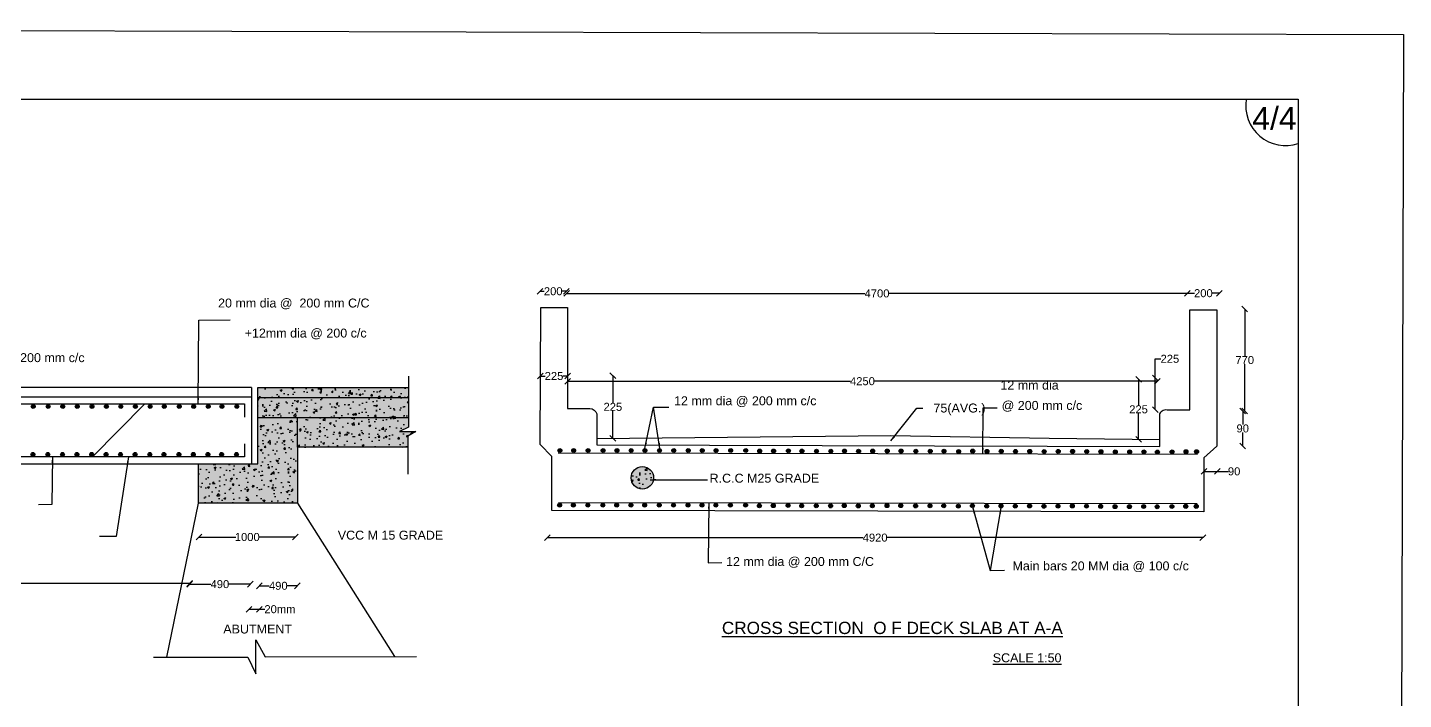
# Model space of a CAD drawing. Header units: metres. Extents: x 5051 to 110682, y -48949 to 23709.
# Drawn here: x 50486 to 110682, y -5702 to 23709 of the extents above; entities that cross this region are included whole.
import ezdxf

# ---------------------------------------------------------------- set-up
doc = ezdxf.new("R2010")
doc.units = ezdxf.units.M
doc.header["$MEASUREMENT"] = 0
doc.layers.add('DRAWING', color=7, linetype='Continuous')
doc.layers.add('TEXT', color=255, linetype='Continuous')
doc.styles.get("Standard").update_dxf_attribs({"font": 'arial.ttf'})
doc.dimstyles.get("Standard").update_dxf_attribs({"dimtxt": 350, "dimasz": 250, "dimexe": 0.18, "dimexo": 0.0625, "dimgap": 0.09, "dimtad": 0, "dimtih": 1, "dimtoh": 1, "dimdec": 0, "dimzin": 0, "dimdsep": 46, "dimtxsty": 'Standard', "dimblk": 'OBLIQUE', "dimcen": 0, "dimse1": 1, "dimse2": 1, "dimadec": 0, "dimazin": 0, "dimtfac": 1, "dimtdec": 0, "dimtofl": 0, "dimtmove": 0, "dimatfit": 3, "dimfxl": 1, "dimtolj": 1, "dimtzin": 0, "dimarcsym": 0})
picture_1 = doc.add_image_def('image1.jpg', size_in_pixel=(4814, 3304))
pattern_1 = [(50, (0, 0), (860.712, -75.3026), [90, -990]), (355, (0, 0), (-166.502, 902.631), [72, -792]), (100.4514, (71.7, -6.3), (694.211, 827.3275), [76.488, -841.371]), (46.1842, (0, 240), (1280.689, -198.623), [135, -1485]), (96.6356, (106.7, 223.4), (1121.595, 1168.941), [114.732, -1262.056]), (351.1842, (0, 240), (1121.594, 1168.942), [108, -1188]), (21, (120, 180), (716.2885, -483.1427), [90, -990]), (326, (120, 180), (291.978, 870.18), [72, -792]), (71.4514, (179.7, 139.7), (1008.267, 387.037), [76.488, -841.371]), (37.5, (0, 0), (14.5918, 399.4726), [0, -782.4, 0, -804, 0, -795]), (7.5, (0, 0), (315.6834, 473.294), [0, -458.4, 0, -764.4, 0, -303]), (327.5, (-267.6, 0), (640.5869, -27.0658), [0, -300, 0, -936, 0, -1242]), (317.5, (-387.6, 0), (699.8234, 120.126), [0, -390, 0, -621.6, 0, -882])]

# ---------------------------------------------------------------- blocks, each defined once
blk = doc.blocks.new('_Oblique')
at = {"color": 0, "linetype": 'ByBlock', "lineweight": -2}
blk.add_line((-0.5, -0.5), (0.5, 0.5), dxfattribs=at)
blk = doc.blocks.new('*D8')
at = {"layer": 'Defpoints', "color": 0, "transparency": 16777216}
for p in [(16981, -740), (57577, -626), (57577, -740)]:
    blk.add_point(p, dxfattribs=at)
at = {"layer": 'DRAWING', "color": 0, "lineweight": -2, "transparency": 16777216}
for p, q in [((16981, -626), (36489, -626)), ((57577, -626), (38069, -626))]:
    blk.add_line(p, q, dxfattribs=at)
at = {"layer": 'DRAWING', "color": 0, "lineweight": -2, "transparency": 16777216, "xscale": 250, "yscale": 250, "zscale": 250, "rotation": 180}
blk.add_blockref('_Oblique', (16981, -626), dxfattribs=at)
at = {"layer": 'DRAWING', "color": 0, "lineweight": -2, "transparency": 16777216, "xscale": 250, "yscale": 250, "zscale": 250}
blk.add_blockref('_Oblique', (57577, -626), dxfattribs=at)
at = {"layer": 'DRAWING', "color": 0, "transparency": 16777216, "insert": (37279, -626), "char_height": 350, "attachment_point": 5}
blk.add_mtext('\\A1;s=8500', dxfattribs=at)
blk = doc.blocks.new('*D9')
at = {"layer": 'Defpoints', "color": 0, "transparency": 16777216}
for p in [(57577, -626), (60228, -626), (60228, -655)]:
    blk.add_point(p, dxfattribs=at)
at = {"layer": 'DRAWING', "color": 0, "lineweight": -2, "transparency": 16777216}
for p, q in [((57577, -655), (58509, -655)), ((60228, -655), (59296, -655))]:
    blk.add_line(p, q, dxfattribs=at)
at = {"layer": 'DRAWING', "color": 0, "lineweight": -2, "transparency": 16777216, "xscale": 250, "yscale": 250, "zscale": 250, "rotation": 180}
blk.add_blockref('_Oblique', (57577, -655), dxfattribs=at)
at = {"layer": 'DRAWING', "color": 0, "lineweight": -2, "transparency": 16777216, "xscale": 250, "yscale": 250, "zscale": 250}
blk.add_blockref('_Oblique', (60228, -655), dxfattribs=at)
at = {"layer": 'DRAWING', "color": 0, "transparency": 16777216, "insert": (58903, -655), "char_height": 350, "attachment_point": 5}
blk.add_mtext('\\A1;490', dxfattribs=at)
blk = doc.blocks.new('*D10')
at = {"layer": 'Defpoints', "color": 0, "transparency": 16777216}
for p in [(60181, -702), (60622, -702), (60622, -1752)]:
    blk.add_point(p, dxfattribs=at)
at = {"layer": 'DRAWING', "color": 0, "lineweight": -2, "transparency": 16777216}
for p, q in [((60181, -1752), (60622, -1752)), ((60622, -1752), (60872, -1752))]:
    blk.add_line(p, q, dxfattribs=at)
at = {"layer": 'DRAWING', "color": 0, "lineweight": -2, "transparency": 16777216, "xscale": 250, "yscale": 250, "zscale": 250, "rotation": 180}
blk.add_blockref('_Oblique', (60181, -1752), dxfattribs=at)
at = {"layer": 'DRAWING', "color": 0, "lineweight": -2, "transparency": 16777216, "xscale": 250, "yscale": 250, "zscale": 250}
blk.add_blockref('_Oblique', (60622, -1752), dxfattribs=at)
at = {"layer": 'DRAWING', "color": 0, "transparency": 16777216, "insert": (61528, -1752), "char_height": 350, "attachment_point": 5}
blk.add_mtext('\\A1;20mm', dxfattribs=at)
blk = doc.blocks.new('*D11')
at = {"layer": 'Defpoints', "color": 0, "transparency": 16777216}
for p in [(60622, -702), (62292, -702), (62292, -728)]:
    blk.add_point(p, dxfattribs=at)
at = {"layer": 'DRAWING', "color": 0, "lineweight": -2, "transparency": 16777216}
for p, q in [((60622, -728), (61064, -728)), ((62292, -728), (61850, -728))]:
    blk.add_line(p, q, dxfattribs=at)
at = {"layer": 'DRAWING', "color": 0, "lineweight": -2, "transparency": 16777216, "xscale": 250, "yscale": 250, "zscale": 250, "rotation": 180}
blk.add_blockref('_Oblique', (60622, -728), dxfattribs=at)
at = {"layer": 'DRAWING', "color": 0, "lineweight": -2, "transparency": 16777216, "xscale": 250, "yscale": 250, "zscale": 250}
blk.add_blockref('_Oblique', (62292, -728), dxfattribs=at)
at = {"layer": 'DRAWING', "color": 0, "transparency": 16777216, "insert": (61457, -728), "char_height": 350, "attachment_point": 5}
blk.add_mtext('\\A1;490', dxfattribs=at)
blk = doc.blocks.new('*D12')
at = {"layer": 'Defpoints', "color": 0, "transparency": 16777216}
for p in [(57991, 1440), (62208, 1440), (62208, 1407)]:
    blk.add_point(p, dxfattribs=at)
at = {"layer": 'DRAWING', "color": 0, "lineweight": -2, "transparency": 16777216}
for p, q in [((57991, 1407), (59594, 1407)), ((62208, 1407), (60605, 1407))]:
    blk.add_line(p, q, dxfattribs=at)
at = {"layer": 'DRAWING', "color": 0, "lineweight": -2, "transparency": 16777216, "xscale": 250, "yscale": 250, "zscale": 250, "rotation": 180}
blk.add_blockref('_Oblique', (57991, 1407), dxfattribs=at)
at = {"layer": 'DRAWING', "color": 0, "lineweight": -2, "transparency": 16777216, "xscale": 250, "yscale": 250, "zscale": 250}
blk.add_blockref('_Oblique', (62208, 1407), dxfattribs=at)
at = {"layer": 'DRAWING', "color": 0, "transparency": 16777216, "insert": (60099, 1407), "char_height": 350, "attachment_point": 5}
blk.add_mtext('\\A1;1000', dxfattribs=at)
blk = doc.blocks.new('*D13')
at = {"layer": 'Defpoints', "color": 0, "transparency": 16777216}
for p in [(72910, 12164), (74057, 12164), (74057, 12164)]:
    blk.add_point(p, dxfattribs=at)
at = {"layer": 'DRAWING', "color": 0, "lineweight": -2, "transparency": 16777216}
for p, q in [((72910, 12164), (73095, 12164)), ((74057, 12164), (73873, 12164))]:
    blk.add_line(p, q, dxfattribs=at)
at = {"layer": 'DRAWING', "color": 0, "lineweight": -2, "transparency": 16777216, "xscale": 250, "yscale": 250, "zscale": 250, "rotation": 180}
blk.add_blockref('_Oblique', (72910, 12164), dxfattribs=at)
at = {"layer": 'DRAWING', "color": 0, "lineweight": -2, "transparency": 16777216, "xscale": 250, "yscale": 250, "zscale": 250}
blk.add_blockref('_Oblique', (74057, 12164), dxfattribs=at)
at = {"layer": 'DRAWING', "color": 0, "transparency": 16777216, "insert": (73484, 12164), "char_height": 350, "attachment_point": 5}
blk.add_mtext('\\A1;200', dxfattribs=at)
blk = doc.blocks.new('*D14')
at = {"layer": 'Defpoints', "color": 0, "transparency": 16777216}
for p in [(74078, 12164), (101225, 12164), (101225, 12069)]:
    blk.add_point(p, dxfattribs=at)
at = {"layer": 'DRAWING', "color": 0, "lineweight": -2, "transparency": 16777216}
for p, q in [((74078, 12069), (87122, 12069)), ((101225, 12069), (88181, 12069))]:
    blk.add_line(p, q, dxfattribs=at)
at = {"layer": 'DRAWING', "color": 0, "lineweight": -2, "transparency": 16777216, "xscale": 250, "yscale": 250, "zscale": 250, "rotation": 180}
blk.add_blockref('_Oblique', (74078, 12069), dxfattribs=at)
at = {"layer": 'DRAWING', "color": 0, "lineweight": -2, "transparency": 16777216, "xscale": 250, "yscale": 250, "zscale": 250}
blk.add_blockref('_Oblique', (101225, 12069), dxfattribs=at)
at = {"layer": 'DRAWING', "color": 0, "transparency": 16777216, "insert": (87651, 12069), "char_height": 350, "attachment_point": 5}
blk.add_mtext('\\A1;4700', dxfattribs=at)
blk = doc.blocks.new('*D15')
at = {"layer": 'Defpoints', "color": 0, "transparency": 16777216}
for p in [(101225, 12069), (102632, 12079), (102632, 12069)]:
    blk.add_point(p, dxfattribs=at)
at = {"layer": 'DRAWING', "color": 0, "lineweight": -2, "transparency": 16777216}
for p, q in [((101225, 12079), (101539, 12079)), ((102632, 12079), (102317, 12079))]:
    blk.add_line(p, q, dxfattribs=at)
at = {"layer": 'DRAWING', "color": 0, "lineweight": -2, "transparency": 16777216, "xscale": 250, "yscale": 250, "zscale": 250, "rotation": 180}
blk.add_blockref('_Oblique', (101225, 12079), dxfattribs=at)
at = {"layer": 'DRAWING', "color": 0, "lineweight": -2, "transparency": 16777216, "xscale": 250, "yscale": 250, "zscale": 250}
blk.add_blockref('_Oblique', (102632, 12079), dxfattribs=at)
at = {"layer": 'DRAWING', "color": 0, "transparency": 16777216, "insert": (101928, 12079), "char_height": 350, "attachment_point": 5}
blk.add_mtext('\\A1;200', dxfattribs=at)
blk = doc.blocks.new('*D16')
at = {"layer": 'Defpoints', "color": 0, "transparency": 16777216}
for p in [(103896, 11383), (103737, 6923), (103896, 6923)]:
    blk.add_point(p, dxfattribs=at)
at = {"layer": 'DRAWING', "color": 0, "lineweight": -2, "transparency": 16777216}
for p, q in [((103737, 11383), (103737, 9332)), ((103737, 6923), (103737, 8974))]:
    blk.add_line(p, q, dxfattribs=at)
at = {"layer": 'DRAWING', "color": 0, "lineweight": -2, "transparency": 16777216, "xscale": 250, "yscale": 250, "zscale": 250}
for p, rotation in [((103737, 11383), 90), ((103737, 6923), 270)]:
    blk.add_blockref('_Oblique', p, dxfattribs=dict(at, rotation=rotation))
at = {"layer": 'DRAWING', "color": 0, "transparency": 16777216, "insert": (103737, 9153), "char_height": 350, "attachment_point": 5}
blk.add_mtext('\\A1;770', dxfattribs=at)
blk = doc.blocks.new('*D17')
at = {"layer": 'Defpoints', "color": 0, "transparency": 16777216}
for p in [(103737, 6923), (103650, 5397), (103737, 5397)]:
    blk.add_point(p, dxfattribs=at)
at = {"layer": 'DRAWING', "color": 0, "lineweight": -2, "transparency": 16777216}
for p, q in [((103650, 6923), (103650, 6338)), ((103650, 5397), (103650, 5981))]:
    blk.add_line(p, q, dxfattribs=at)
at = {"layer": 'DRAWING', "color": 0, "lineweight": -2, "transparency": 16777216, "xscale": 250, "yscale": 250, "zscale": 250}
for p, rotation in [((103650, 6923), 90), ((103650, 5397), 270)]:
    blk.add_blockref('_Oblique', p, dxfattribs=dict(at, rotation=rotation))
at = {"layer": 'DRAWING', "color": 0, "transparency": 16777216, "insert": (103650, 6160), "char_height": 350, "attachment_point": 5}
blk.add_mtext('\\A1;90', dxfattribs=at)
blk = doc.blocks.new('*D18')
at = {"layer": 'Defpoints', "color": 0, "transparency": 16777216}
for p in [(101953, 4383), (102534, 4383), (102534, 4281)]:
    blk.add_point(p, dxfattribs=at)
at = {"layer": 'DRAWING', "color": 0, "lineweight": -2, "transparency": 16777216}
for p, q in [((101953, 4281), (102534, 4281)), ((102534, 4281), (103023, 4281))]:
    blk.add_line(p, q, dxfattribs=at)
at = {"layer": 'DRAWING', "color": 0, "lineweight": -2, "transparency": 16777216, "xscale": 250, "yscale": 250, "zscale": 250, "rotation": 180}
blk.add_blockref('_Oblique', (101953, 4281), dxfattribs=at)
at = {"layer": 'DRAWING', "color": 0, "lineweight": -2, "transparency": 16777216, "xscale": 250, "yscale": 250, "zscale": 250}
blk.add_blockref('_Oblique', (102534, 4281), dxfattribs=at)
at = {"layer": 'DRAWING', "color": 0, "transparency": 16777216, "insert": (103273, 4281), "char_height": 350, "attachment_point": 5}
blk.add_mtext('\\A1;90', dxfattribs=at)
blk = doc.blocks.new('*D19')
at = {"layer": 'Defpoints', "color": 0, "transparency": 16777216}
for p in [(99062, 8309), (99092, 8309), (99062, 5684)]:
    blk.add_point(p, dxfattribs=at)
at = {"layer": 'DRAWING', "color": 0, "lineweight": -2, "transparency": 16777216}
for p, q in [((99092, 8309), (99092, 7175)), ((99092, 5684), (99092, 6818))]:
    blk.add_line(p, q, dxfattribs=at)
at = {"layer": 'DRAWING', "color": 0, "lineweight": -2, "transparency": 16777216, "xscale": 250, "yscale": 250, "zscale": 250}
for p, rotation in [((99092, 8309), 90), ((99092, 5684), 270)]:
    blk.add_blockref('_Oblique', p, dxfattribs=dict(at, rotation=rotation))
at = {"layer": 'DRAWING', "color": 0, "transparency": 16777216, "insert": (99092, 6997), "char_height": 350, "attachment_point": 5}
blk.add_mtext('\\A1;225', dxfattribs=at)
blk = doc.blocks.new('*D20')
at = {"layer": 'Defpoints', "color": 0, "transparency": 16777216}
for p in [(99822, 8372), (100269, 8372), (100269, 6984)]:
    blk.add_point(p, dxfattribs=at)
at = {"layer": 'DRAWING', "color": 0, "lineweight": -2, "transparency": 16777216}
for p, q in [((99822, 8372), (99822, 9208)), ((99822, 9208), (100072, 9208)), ((99822, 6984), (99822, 8372))]:
    blk.add_line(p, q, dxfattribs=at)
at = {"layer": 'DRAWING', "color": 0, "lineweight": -2, "transparency": 16777216, "xscale": 250, "yscale": 250, "zscale": 250}
for p, rotation in [((99822, 8372), 90), ((99822, 6984), 270)]:
    blk.add_blockref('_Oblique', p, dxfattribs=dict(at, rotation=rotation))
at = {"layer": 'DRAWING', "color": 0, "transparency": 16777216, "insert": (100463, 9208), "char_height": 350, "attachment_point": 5}
blk.add_mtext('\\A1;225', dxfattribs=at)
blk = doc.blocks.new('*D21')
at = {"layer": 'Defpoints', "color": 0, "transparency": 16777216}
for p in [(76093, 8477), (76306, 8477), (76306, 5732)]:
    blk.add_point(p, dxfattribs=at)
at = {"layer": 'DRAWING', "color": 0, "lineweight": -2, "transparency": 16777216}
for p, q in [((76093, 8477), (76093, 7283)), ((76093, 5732), (76093, 6926))]:
    blk.add_line(p, q, dxfattribs=at)
at = {"layer": 'DRAWING', "color": 0, "lineweight": -2, "transparency": 16777216, "xscale": 250, "yscale": 250, "zscale": 250}
for p, rotation in [((76093, 8477), 90), ((76093, 5732), 270)]:
    blk.add_blockref('_Oblique', p, dxfattribs=dict(at, rotation=rotation))
at = {"layer": 'DRAWING', "color": 0, "transparency": 16777216, "insert": (76093, 7105), "char_height": 350, "attachment_point": 5}
blk.add_mtext('\\A1;225', dxfattribs=at)
blk = doc.blocks.new('*D22')
at = {"layer": 'Defpoints', "color": 0, "transparency": 16777216}
for p in [(72926, 8455), (72926, 8455), (74113, 8477)]:
    blk.add_point(p, dxfattribs=at)
at = {"layer": 'DRAWING', "color": 0, "lineweight": -2, "transparency": 16777216}
for p, q in [((72926, 8455), (73129, 8455)), ((74113, 8455), (73911, 8455))]:
    blk.add_line(p, q, dxfattribs=at)
at = {"layer": 'DRAWING', "color": 0, "lineweight": -2, "transparency": 16777216, "xscale": 250, "yscale": 250, "zscale": 250, "rotation": 180}
blk.add_blockref('_Oblique', (72926, 8455), dxfattribs=at)
at = {"layer": 'DRAWING', "color": 0, "lineweight": -2, "transparency": 16777216, "xscale": 250, "yscale": 250, "zscale": 250}
blk.add_blockref('_Oblique', (74113, 8455), dxfattribs=at)
at = {"layer": 'DRAWING', "color": 0, "transparency": 16777216, "insert": (73520, 8455), "char_height": 350, "attachment_point": 5}
blk.add_mtext('\\A1;225', dxfattribs=at)
blk = doc.blocks.new('*D23')
at = {"layer": 'Defpoints', "color": 0, "transparency": 16777216}
for p in [(74113, 8455), (99913, 8282), (99913, 8227)]:
    blk.add_point(p, dxfattribs=at)
at = {"layer": 'DRAWING', "color": 0, "lineweight": -2, "transparency": 16777216}
for p, q in [((74113, 8227), (86484, 8227)), ((99913, 8227), (87542, 8227))]:
    blk.add_line(p, q, dxfattribs=at)
at = {"layer": 'DRAWING', "color": 0, "lineweight": -2, "transparency": 16777216, "xscale": 250, "yscale": 250, "zscale": 250, "rotation": 180}
blk.add_blockref('_Oblique', (74113, 8227), dxfattribs=at)
at = {"layer": 'DRAWING', "color": 0, "lineweight": -2, "transparency": 16777216, "xscale": 250, "yscale": 250, "zscale": 250}
blk.add_blockref('_Oblique', (99913, 8227), dxfattribs=at)
at = {"layer": 'DRAWING', "color": 0, "transparency": 16777216, "insert": (87013, 8227), "char_height": 350, "attachment_point": 5}
blk.add_mtext('\\A1;4250', dxfattribs=at)
blk = doc.blocks.new('*D24')
at = {"layer": 'Defpoints', "color": 0, "transparency": 16777216}
for p in [(73231, 1381), (73231, 1312), (101905, 1312)]:
    blk.add_point(p, dxfattribs=at)
at = {"layer": 'DRAWING', "color": 0, "lineweight": -2, "transparency": 16777216}
for p, q in [((73231, 1381), (87039, 1381)), ((101905, 1381), (88097, 1381))]:
    blk.add_line(p, q, dxfattribs=at)
at = {"layer": 'DRAWING', "color": 0, "lineweight": -2, "transparency": 16777216, "xscale": 250, "yscale": 250, "zscale": 250, "rotation": 180}
blk.add_blockref('_Oblique', (73231, 1381), dxfattribs=at)
at = {"layer": 'DRAWING', "color": 0, "lineweight": -2, "transparency": 16777216, "xscale": 250, "yscale": 250, "zscale": 250}
blk.add_blockref('_Oblique', (101905, 1381), dxfattribs=at)
at = {"layer": 'DRAWING', "color": 0, "transparency": 16777216, "insert": (87568, 1381), "char_height": 350, "attachment_point": 5}
blk.add_mtext('\\A1;4920', dxfattribs=at)

msp = doc.modelspace()

# ---------------------------------------------------------------- hatches: boundary and pattern name
at = {"layer": 'DRAWING'}
h = msp.add_hatch(dxfattribs=at)
h.set_pattern_fill('AR-CONC', scale=120, style=0)
h.set_pattern_definition(pattern_1)
h.paths.add_polyline_path([(67151.2, 7506), (60561.3, 7506), (60561.3, 6646.8), (67151.2, 6646.8)])
h.paths.add_polyline_path([(67151.2, 7959.9), (60561.3, 7959.9), (60561.3, 7506), (67151.2, 7506)])
h.paths.add_polyline_path([(67151.2, 6216.9), (67151.2, 6646.8), (62292.5, 6646.8), (62292.5, 5340.5), (67126.6, 5340.5), (67126.6, 5828.1), (67480.6, 6027.9), (66764.4, 6022.5)])
h.paths.add_polyline_path([(62292.5, 6646.8), (60561.3, 6646.8), (60561.3, 4610.4), (57970.5, 4610.4), (57970.5, 2895.9), (62292.5, 2895.9), (62292.5, 5340.5)])
h = msp.add_hatch(color=7, dxfattribs=at)
edge = h.paths.add_edge_path()
edge.add_arc((50735, 7123), 85.8, 0, 360)
h = msp.add_hatch(color=7, dxfattribs=at)
edge = h.paths.add_edge_path()
edge.add_arc((51389.1, 7123), 85.8, 0, 360)
h = msp.add_hatch(color=7, dxfattribs=at)
edge = h.paths.add_edge_path()
edge.add_arc((52029.2, 7123), 85.8, 0, 360)
h = msp.add_hatch(color=7, dxfattribs=at)
edge = h.paths.add_edge_path()
edge.add_arc((52661.9, 7123), 85.8, 0, 360)
h = msp.add_hatch(color=7, dxfattribs=at)
edge = h.paths.add_edge_path()
edge.add_arc((53306.9, 7123), 85.8, 0, 360)
h = msp.add_hatch(color=7, dxfattribs=at)
edge = h.paths.add_edge_path()
edge.add_arc((53937.7, 7123), 85.8, 0, 360)
h = msp.add_hatch(color=7, dxfattribs=at)
edge = h.paths.add_edge_path()
edge.add_arc((54567.3, 7123), 85.8, 0, 360)
h = msp.add_hatch(color=7, dxfattribs=at)
edge = h.paths.add_edge_path()
edge.add_arc((55205.4, 7123), 85.8, 0, 360)
h = msp.add_hatch(color=7, dxfattribs=at)
edge = h.paths.add_edge_path()
edge.add_arc((55851, 7123), 85.8, 0, 360)
h = msp.add_hatch(color=7, dxfattribs=at)
edge = h.paths.add_edge_path()
edge.add_arc((56467.2, 7123), 85.8, 0, 360)
h = msp.add_hatch(color=7, dxfattribs=at)
edge = h.paths.add_edge_path()
edge.add_arc((57123.6, 7123), 85.8, 0, 360)
h = msp.add_hatch(color=7, dxfattribs=at)
edge = h.paths.add_edge_path()
edge.add_arc((57754.5, 7123), 85.8, 0, 360)
h = msp.add_hatch(color=7, dxfattribs=at)
edge = h.paths.add_edge_path()
edge.add_arc((58390.2, 7123), 85.8, 0, 360)
h = msp.add_hatch(color=7, dxfattribs=at)
edge = h.paths.add_edge_path()
edge.add_arc((58991.3, 7123), 85.8, 0, 360)
h = msp.add_hatch(color=7, dxfattribs=at)
edge = h.paths.add_edge_path()
edge.add_arc((59642.4, 7123), 85.8, 0, 360)
h = msp.add_hatch(color=7, dxfattribs=at)
edge = h.paths.add_edge_path()
edge.add_arc((50720.6, 5022.8), 85.8, 0, 360)
h = msp.add_hatch(color=7, dxfattribs=at)
edge = h.paths.add_edge_path()
edge.add_arc((51374.7, 5022.8), 85.8, 0, 360)
h = msp.add_hatch(color=7, dxfattribs=at)
edge = h.paths.add_edge_path()
edge.add_arc((52014.8, 5022.8), 85.8, 0, 360)
h = msp.add_hatch(color=7, dxfattribs=at)
edge = h.paths.add_edge_path()
edge.add_arc((52647.5, 5022.8), 85.8, 0, 360)
h = msp.add_hatch(color=7, dxfattribs=at)
edge = h.paths.add_edge_path()
edge.add_arc((53292.4, 5022.8), 85.8, 0, 360)
h = msp.add_hatch(color=7, dxfattribs=at)
edge = h.paths.add_edge_path()
edge.add_arc((53923.3, 5022.8), 85.8, 0, 360)
h = msp.add_hatch(color=7, dxfattribs=at)
edge = h.paths.add_edge_path()
edge.add_arc((54552.9, 5022.8), 85.8, 0, 360)
h = msp.add_hatch(color=7, dxfattribs=at)
edge = h.paths.add_edge_path()
edge.add_arc((55191, 5022.8), 85.8, 0, 360)
h = msp.add_hatch(color=7, dxfattribs=at)
edge = h.paths.add_edge_path()
edge.add_arc((55836.6, 5022.8), 85.8, 0, 360)
h = msp.add_hatch(color=7, dxfattribs=at)
edge = h.paths.add_edge_path()
edge.add_arc((56452.8, 5022.8), 85.8, 0, 360)
h = msp.add_hatch(color=7, dxfattribs=at)
edge = h.paths.add_edge_path()
edge.add_arc((57109.2, 5022.8), 85.8, 0, 360)
h = msp.add_hatch(color=7, dxfattribs=at)
edge = h.paths.add_edge_path()
edge.add_arc((57740.1, 5022.8), 85.8, 0, 360)
h = msp.add_hatch(color=7, dxfattribs=at)
edge = h.paths.add_edge_path()
edge.add_arc((58375.8, 5022.8), 85.8, 0, 360)
h = msp.add_hatch(color=7, dxfattribs=at)
edge = h.paths.add_edge_path()
edge.add_arc((58976.9, 5022.8), 85.8, 0, 360)
h = msp.add_hatch(color=7, dxfattribs=at)
edge = h.paths.add_edge_path()
edge.add_arc((59627.9, 5022.8), 85.8, 0, 360)
h = msp.add_hatch(color=7, dxfattribs=at)
edge = h.paths.add_edge_path()
edge.add_arc((73775.9, 5196.2), 85.8, 0, 360)
h = msp.add_hatch(color=7, dxfattribs=at)
edge = h.paths.add_edge_path()
edge.add_arc((74377.7, 5196.2), 85.8, 0, 360)
h = msp.add_hatch(color=256, dxfattribs=at)
edge = h.paths.add_edge_path()
edge.add_arc((75010.7, 5196.2), 85.8, 0, 360)
h = msp.add_hatch(color=256, dxfattribs=at)
edge = h.paths.add_edge_path()
edge.add_arc((75666.7, 5196.2), 85.8, 0, 360)
h = msp.add_hatch(color=256, dxfattribs=at)
edge = h.paths.add_edge_path()
edge.add_arc((76272.9, 5196.2), 85.8, 0, 360)
h = msp.add_hatch(color=256, dxfattribs=at)
edge = h.paths.add_edge_path()
edge.add_arc((76895.2, 5196.2), 85.8, 0, 360)
h = msp.add_hatch(color=256, dxfattribs=at)
edge = h.paths.add_edge_path()
edge.add_arc((77496, 5196.2), 85.8, 0, 360)
h = msp.add_hatch(color=256, dxfattribs=at)
edge = h.paths.add_edge_path()
edge.add_arc((78134.4, 5196.2), 85.8, 0, 360)
h = msp.add_hatch(color=256, dxfattribs=at)
edge = h.paths.add_edge_path()
edge.add_arc((78758.5, 5196.2), 85.8, 0, 360)
h = msp.add_hatch(color=256, dxfattribs=at)
edge = h.paths.add_edge_path()
edge.add_arc((79391.5, 5196.2), 85.8, 0, 360)
h = msp.add_hatch(color=256, dxfattribs=at)
edge = h.paths.add_edge_path()
edge.add_arc((80003.1, 5196.2), 85.8, 0, 360)
h = msp.add_hatch(color=256, dxfattribs=at)
edge = h.paths.add_edge_path()
edge.add_arc((80609.2, 5196.2), 85.8, 0, 360)
h = msp.add_hatch(color=256, dxfattribs=at)
edge = h.paths.add_edge_path()
edge.add_arc((81247.6, 5196.2), 85.8, 0, 360)
h = msp.add_hatch(color=256, dxfattribs=at)
edge = h.paths.add_edge_path()
edge.add_arc((81909.5, 5196.2), 85.8, 0, 360)
h = msp.add_hatch(color=256, dxfattribs=at)
edge = h.paths.add_edge_path()
edge.add_arc((82514.7, 5170.3), 85.8, 0, 360)
h = msp.add_hatch(color=256, dxfattribs=at)
edge = h.paths.add_edge_path()
edge.add_arc((83123.5, 5174), 85.8, 0, 360)
h = msp.add_hatch(color=256, dxfattribs=at)
edge = h.paths.add_edge_path()
edge.add_arc((83773.1, 5181.4), 85.8, 0, 360)
h = msp.add_hatch(color=256, dxfattribs=at)
edge = h.paths.add_edge_path()
edge.add_arc((84364.3, 5170), 85.8, 0, 360)
h = msp.add_hatch(color=256, dxfattribs=at)
edge = h.paths.add_edge_path()
edge.add_arc((85002.8, 5166.3), 85.8, 0, 360)
h = msp.add_hatch(color=256, dxfattribs=at)
edge = h.paths.add_edge_path()
edge.add_arc((85630.8, 5166.2), 85.8, 0, 360)
h = msp.add_hatch(color=256, dxfattribs=at)
edge = h.paths.add_edge_path()
edge.add_arc((86228.5, 5173.6), 85.8, 0, 360)
h = msp.add_hatch(color=256, dxfattribs=at)
edge = h.paths.add_edge_path()
edge.add_arc((86842.1, 5162.7), 85.8, 0, 360)
h = msp.add_hatch(color=256, dxfattribs=at)
edge = h.paths.add_edge_path()
edge.add_arc((87458.3, 5170.1), 85.8, 0, 360)
h = msp.add_hatch(color=256, dxfattribs=at)
edge = h.paths.add_edge_path()
edge.add_arc((88097.1, 5174.1), 85.8, 0, 360)
h = msp.add_hatch(color=256, dxfattribs=at)
edge = h.paths.add_edge_path()
edge.add_arc((88702.2, 5174.1), 85.8, 0, 360)
h = msp.add_hatch(color=256, dxfattribs=at)
edge = h.paths.add_edge_path()
edge.add_arc((89348.7, 5162.9), 85.8, 0, 360)
h = msp.add_hatch(color=256, dxfattribs=at)
edge = h.paths.add_edge_path()
edge.add_arc((89979.8, 5166.6), 85.8, 0, 360)
h = msp.add_hatch(color=256, dxfattribs=at)
edge = h.paths.add_edge_path()
edge.add_arc((90582.3, 5166.7), 85.8, 0, 360)
h = msp.add_hatch(color=256, dxfattribs=at)
edge = h.paths.add_edge_path()
edge.add_arc((91220.7, 5151.8), 85.8, 0, 360)
h = msp.add_hatch(color=256, dxfattribs=at)
edge = h.paths.add_edge_path()
edge.add_arc((91837, 5170.4), 85.8, 0, 360)
h = msp.add_hatch(color=256, dxfattribs=at)
edge = h.paths.add_edge_path()
edge.add_arc((92461.8, 5155.7), 85.8, 0, 360)
h = msp.add_hatch(color=256, dxfattribs=at)
edge = h.paths.add_edge_path()
edge.add_arc((93085.4, 5163.1), 85.8, 0, 360)
h = msp.add_hatch(color=256, dxfattribs=at)
edge = h.paths.add_edge_path()
edge.add_arc((93709, 5155.7), 85.8, 0, 360)
h = msp.add_hatch(color=256, dxfattribs=at)
edge = h.paths.add_edge_path()
edge.add_arc((94334.3, 5159.3), 85.8, 0, 360)
h = msp.add_hatch(color=256, dxfattribs=at)
edge = h.paths.add_edge_path()
edge.add_arc((94961.7, 5148.2), 85.8, 0, 360)
h = msp.add_hatch(color=256, dxfattribs=at)
edge = h.paths.add_edge_path()
edge.add_arc((95577.9, 5155.6), 85.8, 0, 360)
h = msp.add_hatch(color=256, dxfattribs=at)
edge = h.paths.add_edge_path()
edge.add_arc((96206.1, 5159.4), 85.8, 0, 360)
h = msp.add_hatch(color=256, dxfattribs=at)
edge = h.paths.add_edge_path()
edge.add_arc((96826.1, 5151.9), 85.8, 0, 360)
h = msp.add_hatch(color=256, dxfattribs=at)
edge = h.paths.add_edge_path()
edge.add_arc((97447.4, 5143.2), 85.8, 0, 360)
h = msp.add_hatch(color=256, dxfattribs=at)
edge = h.paths.add_edge_path()
edge.add_arc((98075.2, 5132.7), 85.8, 0, 360)
h = msp.add_hatch(color=256, dxfattribs=at)
edge = h.paths.add_edge_path()
edge.add_arc((98703, 5132.7), 85.8, 0, 360)
h = msp.add_hatch(color=256, dxfattribs=at)
edge = h.paths.add_edge_path()
edge.add_arc((99325.5, 5138), 85.8, 0, 360)
h = msp.add_hatch(color=256, dxfattribs=at)
edge = h.paths.add_edge_path()
edge.add_arc((99918, 5127.7), 85.8, 0, 360)
h = msp.add_hatch(color=256, dxfattribs=at)
edge = h.paths.add_edge_path()
edge.add_arc((100561.5, 5138.2), 85.8, 0, 360)
h = msp.add_hatch(color=256, dxfattribs=at)
edge = h.paths.add_edge_path()
edge.add_arc((101168.3, 5143.4), 85.8, 0, 360)
h = msp.add_hatch(color=256, dxfattribs=at)
edge = h.paths.add_edge_path()
edge.add_arc((101628.7, 5143.4), 85.8, 0, 360)
h = msp.add_hatch(dxfattribs=at)
h.set_pattern_fill('AR-CONC', color=256, scale=120, style=0)
h.set_pattern_definition(pattern_1)
h.paths.add_polyline_path([(77877.4, 4002.8, 1), (76891.9, 4002.8, 1)])
h = msp.add_hatch(color=7, dxfattribs=at)
edge = h.paths.add_edge_path()
edge.add_arc((73764.6, 2802.6), 85.8, 0, 360)
h = msp.add_hatch(color=7, dxfattribs=at)
edge = h.paths.add_edge_path()
edge.add_arc((74366.4, 2802.6), 85.8, 0, 360)
h = msp.add_hatch(color=256, dxfattribs=at)
edge = h.paths.add_edge_path()
edge.add_arc((74999.4, 2802.6), 85.8, 0, 360)
h = msp.add_hatch(color=256, dxfattribs=at)
edge = h.paths.add_edge_path()
edge.add_arc((75655.4, 2802.6), 85.8, 0, 360)
h = msp.add_hatch(color=256, dxfattribs=at)
edge = h.paths.add_edge_path()
edge.add_arc((76261.6, 2802.6), 85.8, 0, 360)
h = msp.add_hatch(color=256, dxfattribs=at)
edge = h.paths.add_edge_path()
edge.add_arc((76883.9, 2802.6), 85.8, 0, 360)
h = msp.add_hatch(color=256, dxfattribs=at)
edge = h.paths.add_edge_path()
edge.add_arc((77484.7, 2802.6), 85.8, 0, 360)
h = msp.add_hatch(color=256, dxfattribs=at)
edge = h.paths.add_edge_path()
edge.add_arc((78123, 2802.6), 85.8, 0, 360)
h = msp.add_hatch(color=256, dxfattribs=at)
edge = h.paths.add_edge_path()
edge.add_arc((78747.2, 2802.6), 85.8, 0, 360)
h = msp.add_hatch(color=256, dxfattribs=at)
edge = h.paths.add_edge_path()
edge.add_arc((79380.2, 2802.6), 85.8, 0, 360)
h = msp.add_hatch(color=256, dxfattribs=at)
edge = h.paths.add_edge_path()
edge.add_arc((79991.7, 2802.6), 85.8, 0, 360)
h = msp.add_hatch(color=256, dxfattribs=at)
edge = h.paths.add_edge_path()
edge.add_arc((80597.9, 2802.6), 85.8, 0, 360)
h = msp.add_hatch(color=256, dxfattribs=at)
edge = h.paths.add_edge_path()
edge.add_arc((81236.3, 2802.6), 85.8, 0, 360)
h = msp.add_hatch(color=256, dxfattribs=at)
edge = h.paths.add_edge_path()
edge.add_arc((81898.2, 2802.6), 85.8, 0, 360)
h = msp.add_hatch(color=256, dxfattribs=at)
edge = h.paths.add_edge_path()
edge.add_arc((82503.4, 2776.6), 85.8, 0, 360)
h = msp.add_hatch(color=256, dxfattribs=at)
edge = h.paths.add_edge_path()
edge.add_arc((83112.2, 2780.4), 85.8, 0, 360)
h = msp.add_hatch(color=256, dxfattribs=at)
edge = h.paths.add_edge_path()
edge.add_arc((83761.8, 2787.8), 85.8, 0, 360)
h = msp.add_hatch(color=256, dxfattribs=at)
edge = h.paths.add_edge_path()
edge.add_arc((84353, 2776.4), 85.8, 0, 360)
h = msp.add_hatch(color=256, dxfattribs=at)
edge = h.paths.add_edge_path()
edge.add_arc((84991.4, 2772.7), 85.8, 0, 360)
h = msp.add_hatch(color=256, dxfattribs=at)
edge = h.paths.add_edge_path()
edge.add_arc((85619.5, 2772.6), 85.8, 0, 360)
h = msp.add_hatch(color=256, dxfattribs=at)
edge = h.paths.add_edge_path()
edge.add_arc((86217.2, 2780), 85.8, 0, 360)
h = msp.add_hatch(color=256, dxfattribs=at)
edge = h.paths.add_edge_path()
edge.add_arc((86830.8, 2769.1), 85.8, 0, 360)
h = msp.add_hatch(color=256, dxfattribs=at)
edge = h.paths.add_edge_path()
edge.add_arc((87447, 2776.5), 85.8, 0, 360)
h = msp.add_hatch(color=256, dxfattribs=at)
edge = h.paths.add_edge_path()
edge.add_arc((88085.8, 2780.5), 85.8, 0, 360)
h = msp.add_hatch(color=256, dxfattribs=at)
edge = h.paths.add_edge_path()
edge.add_arc((88690.9, 2780.5), 85.8, 0, 360)
h = msp.add_hatch(color=256, dxfattribs=at)
edge = h.paths.add_edge_path()
edge.add_arc((89337.4, 2769.3), 85.8, 0, 360)
h = msp.add_hatch(color=256, dxfattribs=at)
edge = h.paths.add_edge_path()
edge.add_arc((89968.5, 2773), 85.8, 0, 360)
h = msp.add_hatch(color=256, dxfattribs=at)
edge = h.paths.add_edge_path()
edge.add_arc((90570.9, 2773.1), 85.8, 0, 360)
h = msp.add_hatch(color=256, dxfattribs=at)
edge = h.paths.add_edge_path()
edge.add_arc((91209.4, 2758.2), 85.8, 0, 360)
h = msp.add_hatch(color=256, dxfattribs=at)
edge = h.paths.add_edge_path()
edge.add_arc((91825.6, 2776.8), 85.8, 0, 360)
h = msp.add_hatch(color=256, dxfattribs=at)
edge = h.paths.add_edge_path()
edge.add_arc((92450.5, 2762.1), 85.8, 0, 360)
h = msp.add_hatch(color=256, dxfattribs=at)
edge = h.paths.add_edge_path()
edge.add_arc((93074.1, 2769.5), 85.8, 0, 360)
h = msp.add_hatch(color=256, dxfattribs=at)
edge = h.paths.add_edge_path()
edge.add_arc((93697.7, 2762.1), 85.8, 0, 360)
h = msp.add_hatch(color=256, dxfattribs=at)
edge = h.paths.add_edge_path()
edge.add_arc((94323, 2765.7), 85.8, 0, 360)
h = msp.add_hatch(color=256, dxfattribs=at)
edge = h.paths.add_edge_path()
edge.add_arc((94950.3, 2754.6), 85.8, 0, 360)
h = msp.add_hatch(color=256, dxfattribs=at)
edge = h.paths.add_edge_path()
edge.add_arc((95566.5, 2762), 85.8, 0, 360)
h = msp.add_hatch(color=256, dxfattribs=at)
edge = h.paths.add_edge_path()
edge.add_arc((96194.8, 2765.7), 85.8, 0, 360)
h = msp.add_hatch(color=256, dxfattribs=at)
edge = h.paths.add_edge_path()
edge.add_arc((96814.7, 2758.3), 85.8, 0, 360)
h = msp.add_hatch(color=256, dxfattribs=at)
edge = h.paths.add_edge_path()
edge.add_arc((97436.1, 2749.6), 85.8, 0, 360)
h = msp.add_hatch(color=256, dxfattribs=at)
edge = h.paths.add_edge_path()
edge.add_arc((98063.9, 2739.1), 85.8, 0, 360)
h = msp.add_hatch(color=256, dxfattribs=at)
edge = h.paths.add_edge_path()
edge.add_arc((98691.7, 2739.1), 85.8, 0, 360)
h = msp.add_hatch(color=256, dxfattribs=at)
edge = h.paths.add_edge_path()
edge.add_arc((99314.2, 2744.3), 85.8, 0, 360)
h = msp.add_hatch(color=256, dxfattribs=at)
edge = h.paths.add_edge_path()
edge.add_arc((99906.7, 2734.1), 85.8, 0, 360)
h = msp.add_hatch(color=256, dxfattribs=at)
edge = h.paths.add_edge_path()
edge.add_arc((100550.2, 2744.6), 85.8, 0, 360)
h = msp.add_hatch(color=256, dxfattribs=at)
edge = h.paths.add_edge_path()
edge.add_arc((101157, 2749.8), 85.8, 0, 360)
h = msp.add_hatch(color=256, dxfattribs=at)
edge = h.paths.add_edge_path()
edge.add_arc((101617.4, 2749.8), 85.8, 0, 360)
at = {"layer": 'TEXT'}
h = msp.add_hatch(dxfattribs=at)
h.set_pattern_fill('AR-CONC', style=0)
h.set_pattern_definition([(50, (0, 0), (7.17260183, -0.62752135), [0.75, -8.25]), (355, (0, 0), (-1.3875133, 7.5219213), [0.6, -6.6]), (100.4514, (0.598, -0.052), (5.7850938, 6.8943954), [0.6374019, -7.0114211]), (46.1842, (0, 2), (10.6724105, -1.6551901), [1.125, -12.375]), (96.6356, (0.889, 1.862), (9.346627, 9.7411787), [0.9561029, -10.51713]), (351.1842, (0, 2), (9.3466195, 9.741186), [0.9, -9.9]), (21, (1, 1.5), (5.9690705, -4.0261889), [0.75, -8.25]), (326, (1, 1.5), (2.4331533, 7.25150045), [0.6, -6.6]), (71.4514, (1.4974, 1.1645), (8.4022263, 3.225305), [0.6374019, -7.0114211]), (37.5, (0, 0), (0.12159855, 3.32893854), [0, -6.52, 0, -6.7, 0, -6.625]), (7.5, (0, 0), (2.63069537, 3.94411712), [0, -3.82, 0, -6.37, 0, -2.525]), (327.5, (-2.23, 0), (5.33822436, -0.22554872), [0, -2.5, 0, -7.8, 0, -10.35]), (317.5, (-3.23, 0), (5.8318617, 1.00104982), [0, -3.25, 0, -5.18, 0, -7.35])])
h.paths.add_polyline_path([(67151.2, 7959.9), (60561.3, 7959.9), (60561.3, 7506), (67151.2, 7506)])
h.paths.add_polyline_path([(67151.2, 7506), (60561.3, 7506), (60561.3, 6646.8), (67151.2, 6646.8)])
h.paths.add_polyline_path([(62292.5, 6646.8), (60561.3, 6646.8), (60561.3, 4610.4), (57970.5, 4610.4), (57970.5, 2895.9), (62292.5, 2895.9), (62292.5, 5340.5)])
h.paths.add_polyline_path([(67126.6, 5828.1), (67480.6, 6027.9), (66764.4, 6022.5), (67151.2, 6216.9), (67151.2, 6646.8), (62292.5, 6646.8), (62292.5, 5340.5), (67126.6, 5340.5)])
h.paths.add_polyline_path([(12634.1, 6668.8), (7802.1, 6668.8), (7802.1, 6205), (8146.4, 6019.3), (7425.4, 6019.3), (7800.2, 5818.9), (7800.2, 5325.1), (12634.1, 5325.1)])
h.paths.add_polyline_path([(14379.5, 7503.2), (7802.1, 7503.2), (7802.1, 6668.8), (14379.5, 6668.8)])
h.paths.add_polyline_path([(14379.5, 7950.9), (7802.1, 7950.9), (7802.1, 7503.2), (14379.5, 7503.2)])
h.paths.add_polyline_path([(16980.9, 4610.4), (14671.5, 4610.4), (14379.5, 4610.4), (14379.5, 6668.8), (12634.1, 6668.8), (12634.1, 5325.1), (12634.1, 2866.6), (16980.9, 2866.6), (16980.9, 3682.2)])
h = msp.add_hatch(dxfattribs=at)
h.set_pattern_fill('AR-CONC', color=250, scale=0.5)
h.set_pattern_definition([(50, (0, 0), (3.58630091, -0.31376067), [0.375, -4.125]), (355, (0, 0), (-0.69375667, 3.76096067), [0.3, -3.3]), (100.4514445, (0.299, -0.026), (2.89254423, 3.44719995), [0.31870096, -3.50571056]), (46.1842, (0, 1), (5.33620665, -0.8275964), [0.5625, -6.1875]), (96.6356355, (0.4447, 0.931), (4.67330973, 4.870593), [0.4780517, -5.2585688]), (351.184164, (0, 1), (4.67330973, 4.870593), [0.45, -4.95]), (21, (0.5, 0.75), (2.98453526, -2.01309445), [0.375, -4.125]), (326, (0.5, 0.75), (1.21657666, 3.62575023), [0.3, -3.3]), (71.4514447, (0.7487, 0.5822), (4.20111188, 1.61265576), [0.31870095, -3.50571056]), (37.5, (0, 0), (0.060799277, 1.66446927), [0, -3.26, 0, -3.35, 0, -3.3125]), (7.5, (0, 0), (1.315347687, 1.97205856), [0, -1.91, 0, -3.185, 0, -1.2625]), (327.5, (-1.115, 0), (2.66911218, -0.112774359), [0, -1.25, 0, -3.9, 0, -5.175]), (317.5, (-1.615, 0), (2.91593085, 0.50052491), [0, -1.625, 0, -2.59, 0, -3.675])])
h.paths.add_polyline_path([(76891.9, 4002.8, 1), (77877.4, 4002.8, 1)])

# ---------------------------------------------------------------- linework, layer by layer
at = {"layer": 'DRAWING'}
msp.add_lwpolyline([(6609.3, 20568.4), (106081.8, 20568.4), (106081.8, -45826.7), (6609.3, -45826.7)], close=True, dxfattribs=at)
msp.add_lwpolyline([(72943.5, 11456.5), (74113.4, 11456.5), (74113.4, 7033.5), (75089.1, 7033.5, -0.3486861), (75386.4, 6797.5), (75386.4, 5439), (100021.8, 5375.6), (100021.2, 6735.8, -0.506997), (100343.4, 6972.2), (101330.5, 6975.2), (101337.1, 11355.7), (102513.5, 11355.7), (102513.5, 5392.5), (101952.9, 4868), (101952.9, 2509.5), (73417.2, 2567.1), (73419, 4937.1), (72908.8, 5453.6), (72943.5, 11456.5)], format="xyb", dxfattribs=at)
at = {"layer": 'DRAWING', "color": 7}
for points in [[(67151.2, 8454.9), (67151.2, 6216.9), (66764.4, 6022.5), (67480.6, 6027.9), (67126.6, 5828.1), (67126.6, 4156.3)], [(7802.1, 7950.9), (14379.5, 7950.9), (14379.5, 4610.4), (14671.5, 4610.4), (60561.3, 4610.4), (60561.3, 7959.9), (67151.2, 7959.9)], [(60279.3, 7959.9), (14666, 7959.9), (14671.5, 4610.4)], [(60279.3, 7959.9), (60279.3, 4610.4)], [(14666.7, 7539.2), (60279.3, 7539.2)], [(14962.8, 6659.6), (14962.8, 7239), (59979.2, 7239), (59979.2, 6654.5)], [(55621.6, 7239), (53330.8, 4913.7)], [(67151.2, 7506), (60561.3, 7506)], [(60561.3, 6646.8), (67151.2, 6646.8)], [(67126.6, 5340.5), (62292.5, 5340.5), (62292.5, 6646.8)], [(59971.4, 5485.9), (59971.4, 4913.7), (14944.4, 4913.7), (14944.4, 5498.5)], [(62292.5, 5340.5), (62292.5, 2895.9), (57970.5, 2895.9), (57970.5, 4610.4)], [(62292.5, 2895.9), (66537.7, -3817.5)]]:
    msp.add_lwpolyline(points, dxfattribs=at)
at = {"layer": 'DRAWING'}
for points in [[(75386.4, 5723.2), (88259.4, 5849.2), (95185.7, 5736.1), (100021.6, 5671.5)], [(73698.1, 5093.4), (101673.9, 5032.7)], [(56585.7, -3847.3), (57970.5, 2895.9)], [(101658.2, 2863.2), (73715.5, 2906.5)], [(55999.9, -3847.3), (60122.7, -3847.3), (60470.9, -4578.4), (60470.9, -3098.4), (60877.4, -3837.7), (67500.3, -3814.1)]]:
    msp.add_lwpolyline(points, dxfattribs=at)
at = {"layer": 'DRAWING', "color": 7}
for centre in [(50735, 7123), (51389.1, 7123), (52029.2, 7123), (52661.9, 7123), (53306.9, 7123), (53937.7, 7123), (54567.3, 7123), (55205.4, 7123), (55851, 7123), (56467.2, 7123), (57123.6, 7123), (57754.5, 7123), (58390.2, 7123), (58991.3, 7123), (59642.4, 7123), (50720.6, 5022.8), (51374.7, 5022.8), (52014.8, 5022.8), (52647.5, 5022.8), (53292.4, 5022.8), (53923.3, 5022.8), (54552.9, 5022.8), (55191, 5022.8), (55836.6, 5022.8), (56452.8, 5022.8), (57109.2, 5022.8), (57740.1, 5022.8), (58375.8, 5022.8), (58976.9, 5022.8), (59627.9, 5022.8), (73775.9, 5196.2), (74377.7, 5196.2), (73764.6, 2802.6), (74366.4, 2802.6)]:
    msp.add_circle(centre, 85.8, dxfattribs=at)
at = {"layer": 'DRAWING'}
for centre, radius in [((75010.7, 5196.2), 85.8), ((75666.7, 5196.2), 85.8), ((76272.9, 5196.2), 85.8), ((76895.2, 5196.2), 85.8), ((77496, 5196.2), 85.8), ((78134.4, 5196.2), 85.8), ((78758.5, 5196.2), 85.8), ((79391.5, 5196.2), 85.8), ((80003.1, 5196.2), 85.8), ((80609.2, 5196.2), 85.8), ((81247.6, 5196.2), 85.8), ((81909.5, 5196.2), 85.8), ((82514.7, 5170.3), 85.8), ((83123.5, 5174), 85.8), ((83773.1, 5181.4), 85.8), ((84364.3, 5170), 85.8), ((85002.8, 5166.3), 85.8), ((85630.8, 5166.2), 85.8), ((86228.5, 5173.6), 85.8), ((86842.1, 5162.7), 85.8), ((87458.3, 5170.1), 85.8), ((88097.1, 5174.1), 85.8), ((88702.2, 5174.1), 85.8), ((89348.7, 5162.9), 85.8), ((89979.8, 5166.6), 85.8), ((90582.3, 5166.7), 85.8), ((91220.7, 5151.8), 85.8), ((91837, 5170.4), 85.8), ((92461.8, 5155.7), 85.8), ((93085.4, 5163.1), 85.8), ((93709, 5155.7), 85.8), ((94334.3, 5159.3), 85.8), ((94961.7, 5148.2), 85.8), ((95577.9, 5155.6), 85.8), ((96206.1, 5159.4), 85.8), ((96826.1, 5151.9), 85.8), ((97447.4, 5143.2), 85.8), ((98075.2, 5132.7), 85.8), ((98703, 5132.7), 85.8), ((99325.5, 5138), 85.8), ((99918, 5127.7), 85.8), ((100561.5, 5138.2), 85.8), ((101168.3, 5143.4), 85.8), ((101628.7, 5143.4), 85.8), ((77384.6, 4002.8), 492.7), ((74999.4, 2802.6), 85.8), ((75655.4, 2802.6), 85.8), ((76261.6, 2802.6), 85.8), ((76883.9, 2802.6), 85.8), ((77484.7, 2802.6), 85.8), ((78123, 2802.6), 85.8), ((78747.2, 2802.6), 85.8), ((79380.2, 2802.6), 85.8), ((79991.7, 2802.6), 85.8), ((80597.9, 2802.6), 85.8), ((81236.3, 2802.6), 85.8), ((81898.2, 2802.6), 85.8), ((82503.4, 2776.6), 85.8), ((83112.2, 2780.4), 85.8), ((83761.8, 2787.8), 85.8), ((84353, 2776.4), 85.8), ((84991.4, 2772.7), 85.8), ((85619.5, 2772.6), 85.8), ((86217.2, 2780), 85.8), ((86830.8, 2769.1), 85.8), ((87447, 2776.5), 85.8), ((88085.8, 2780.5), 85.8), ((88690.9, 2780.5), 85.8), ((89337.4, 2769.3), 85.8), ((89968.5, 2773), 85.8), ((90570.9, 2773.1), 85.8), ((91209.4, 2758.2), 85.8), ((91825.6, 2776.8), 85.8), ((92450.5, 2762.1), 85.8), ((93074.1, 2769.5), 85.8), ((93697.7, 2762.1), 85.8), ((94323, 2765.7), 85.8), ((94950.3, 2754.6), 85.8), ((95566.5, 2762), 85.8), ((96194.8, 2765.7), 85.8), ((96814.7, 2758.3), 85.8), ((97436.1, 2749.6), 85.8), ((98063.9, 2739.1), 85.8), ((98691.7, 2739.1), 85.8), ((99314.2, 2744.3), 85.8), ((99906.7, 2734.1), 85.8), ((100550.2, 2744.6), 85.8), ((101157, 2749.8), 85.8), ((101617.4, 2749.8), 85.8)]:
    msp.add_circle(centre, radius, dxfattribs=at)
msp.add_arc((105516.7, 20278.4), 1734.8, 170.377119, 289.010505, dxfattribs=at)

# ---------------------------------------------------------------- texts
at = {"layer": 'DRAWING', "color": 7}
for s, p in [('20 mm dia @  200 mm C/C', (58823, 11454.6)), ('+12mm dia @ 200 c/c', (59985.5, 10140)), ('12mm dia @ 200 mm c/c', (46905.1, 9064.1)), ('VCC M 15 GRADE', (64058.9, 1295.5))]:
    msp.add_text(s, height=390.974, dxfattribs=at).set_placement(p)
at = {"layer": 'DRAWING'}
for s, height, p in [('12 mm dia ', 390.97, (93049.8, 7862)), ('12 mm dia @ 200 mm c/c', 390.974, (78770.7, 7176.4)), (' 75(AVG.)', 390.97, (89968.2, 6859.4)), ('@ 200 mm c/c ', 390.974, (93102.2, 6973.3)), ('R.C.C M25 GRADE', 390.974, (80325.4, 3787.9)), ('12 mm dia @ 200 mm C/C ', 390.974, (81046.4, 142)), ('Main bars 20 MM dia @ 100 c/c', 390.974, (93576.9, -49.4)), ('%%UCROSS SECTION  O F DECK SLAB AT A-A', 536.713, (80864.1, -2837.1)), ('ABUTMENT ', 390.97, (59051.2, -2812.9)), ('%%USCALE 1:50', 390.974, (92714.2, -4072.6))]:
    msp.add_text(s, height=height, dxfattribs=at).set_placement(p)
at = {"layer": 'DRAWING', "insert": (104069.6, 20237.1), "char_height": 1000, "width": 188.449, "attachment_point": 1}
msp.add_mtext('4/4', dxfattribs=at)

# ---------------------------------------------------------------- dimensions: what is measured, and where the dimension line sits
at = {"layer": 'DRAWING'}
for base, p1, p2, text, picture, middle in [((74057.3, 12164), (72910, 12164), (74057.3, 12164), '200', '*D13', (73483.6, 12164)), ((101224.6, 12069.2), (74078.1, 12164), (101224.6, 12164), '4700', '*D14', (87651.4, 12069.2)), ((102631.9, 12079.3), (101224.6, 12069.2), (102631.9, 12069.2), '200', '*D15', (101928.2, 12079.3)), ((99912.9, 8227), (74113.4, 8455.1), (99912.9, 8281.8), '4250', '*D23', (87013.1, 8227)), ((73231, 1380.8), (101904.9, 1312.1), (73231, 1312.1), '4920', '*D24', (87568, 1380.8)), ((60621.9, -1751.9), (60180.9, -702.3), (60621.9, -702.3), '20mm', '*D10', (61528.5, -1751.9))]:
    dim = msp.add_linear_dim(base=base, p1=p1, p2=p2, text=text, dimstyle='Standard', dxfattribs=at)
    dim.commit()
    dim.dimension.update_dxf_attribs({"geometry": picture, "text_midpoint": middle})
for base, p1, p2, text, picture, middle in [((103736.9, 6922.7), (103896.4, 11383.5), (103896.4, 6922.7), '770', '*D16', (103736.9, 9153.1)), ((76093.4, 8476.8), (76305.9, 5732.2), (76305.9, 8476.8), '225', '*D21', (76093.4, 7104.5)), ((99091.8, 8308.9), (99061.8, 5684.3), (99061.8, 8308.9), '225', '*D19', (99091.8, 6996.6)), ((103650.1, 5396.6), (103736.9, 6922.7), (103736.9, 5396.6), '90', '*D17', (103650.1, 6159.7))]:
    dim = msp.add_linear_dim(base=base, p1=p1, p2=p2, angle=90, text=text, dimstyle='Standard', dxfattribs=at)
    dim.commit()
    dim.dimension.update_dxf_attribs({"geometry": picture, "text_midpoint": middle})
dim = msp.add_linear_dim(base=(99822.3, 8372.5), p1=(100268.9, 6983.6), p2=(100268.9, 8372.5), angle=90, text='225', dimstyle='Standard', dxfattribs=at)
dim.commit()
dim.dimension.update_dxf_attribs({"geometry": '*D20', "text_midpoint": (100463.3, 9208), "dimtype": 160})
at = {"layer": 'DRAWING', "color": 7}
for base, p1, p2, text, picture, middle in [((72926.2, 8455.1), (74113.4, 8476.8), (72926.2, 8455.1), '225', '*D22', (73519.8, 8455.1)), ((62207.8, 1406.5), (57990.6, 1440), (62207.8, 1440), '1000', '*D12', (60099.2, 1406.5)), ((57576.7, -625.6), (16980.9, -740.3), (57576.7, -740.3), 's=8500', '*D8', (37278.8, -625.6)), ((60228.4, -654.7), (57576.7, -625.6), (60228.4, -625.6), '490', '*D9', (58902.6, -654.7)), ((62291.8, -727.9), (60621.9, -702.3), (62291.8, -702.3), '490', '*D11', (61456.8, -727.9))]:
    dim = msp.add_linear_dim(base=base, p1=p1, p2=p2, text=text, dimstyle='Standard', dxfattribs=at)
    dim.commit()
    dim.dimension.update_dxf_attribs({"geometry": picture, "text_midpoint": middle})
at = {"layer": 'DRAWING'}
dim = msp.add_linear_dim(base=(102533.6, 4281.4), p1=(101952.9, 4382.8), p2=(102533.6, 4382.8), text='90', dimstyle='Standard', dxfattribs=at)
dim.commit()
dim.dimension.update_dxf_attribs({"geometry": '*D18', "text_midpoint": (103273.1, 4281.4), "dimtype": 160})

# ---------------------------------------------------------------- pictures from other files: only their frames are drawn
at = {"color": 2}
image = msp.add_image(picture_1, insert=(5051.1, -48645.6), size_in_units=(105423.3, 72355.4), rotation=-0.165051, dxfattribs=dict(at, fade=35))
image.dxf.flags = 7

# ---------------------------------------------------------------- leaders
at = {"layer": 'DRAWING', "color": 7}
for points in [[(57951.8, 7239), (57986.3, 10902.5), (59356.4, 10910.3)], [(51572.1, 4913.7), (51551.6, 2828.4), (50972.7, 2818.2)], [(54907.6, 4913.7), (54369.6, 1432.5), (53636.3, 1432)]]:
    msp.add_leader(points, dimstyle='Standard', override={"dimgap": 0.09, "dimtad": 0}, dxfattribs=at)
at = {"layer": 'DRAWING'}
for points in [[(77489.8, 5281.8), (77865.7, 7098.2), (78548.5, 7090.3)], [(78152.7, 5280.1), (77865.7, 7098.2)], [(88257.9, 5616.1), (89397.3, 7051.1), (89657.5, 7051.8)], [(92278.9, 5053.1), (92294.2, 7063.9), (92913.5, 7063.9)], [(77727.1, 3913.6), (80228.6, 3913.6)], [(80290.7, 2896.3), (80261.8, 281.6), (80864.5, 294.1)], [(91844, 2692.9), (92602.9, -54.8), (93225.2, -35.5)], [(93074.1, 2683.7), (92602.9, -54.8)]]:
    msp.add_leader(points, dimstyle='Standard', override={"dimgap": 0.09, "dimtad": 0}, dxfattribs=at)

doc.saveas('drawing.dxf')
